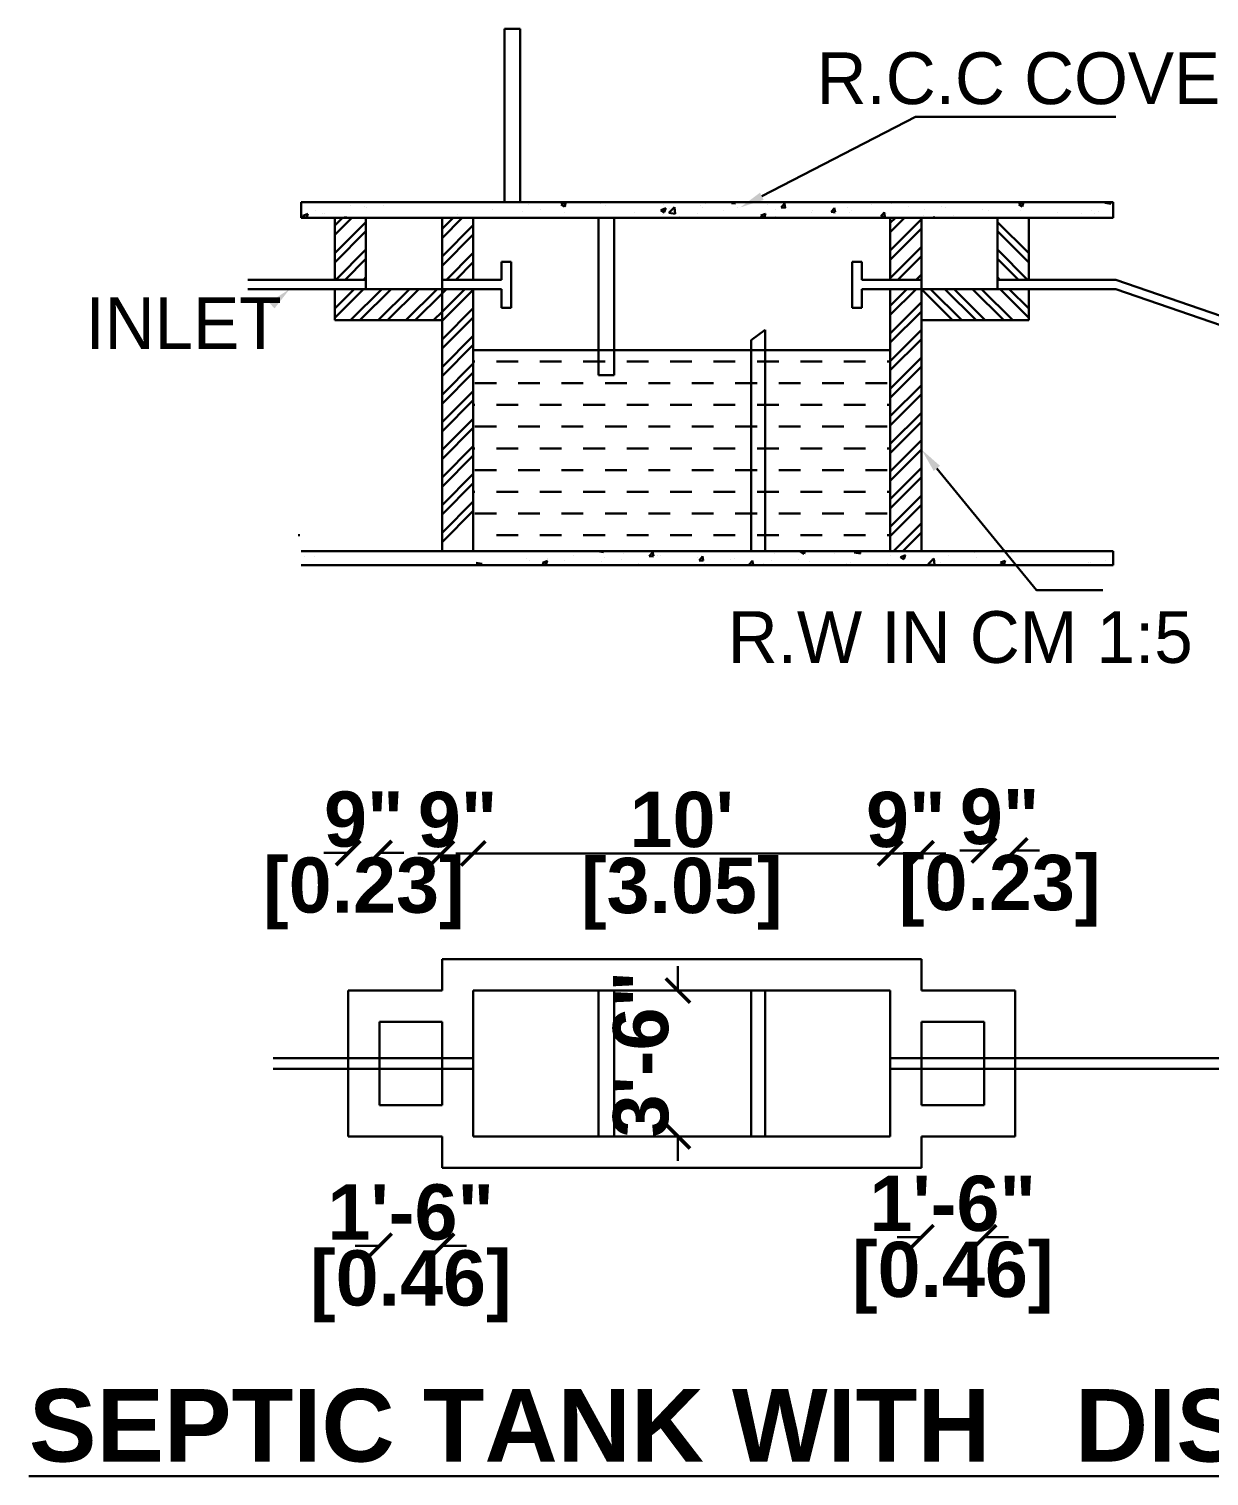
# Model space of a CAD drawing. Header units: metres. Extents: x 2267060 to 2267206, y 3909 to 3962.
# Drawn here: x 2267194.7 to 2267200.32, y 3946.97 to 3953.86 of the extents above; entities that cross this region are included whole.
import ezdxf

# ---------------------------------------------------------------- set-up
doc = ezdxf.new("R2010")
doc.units = ezdxf.units.M
doc.header["$LTSCALE"] = 3.5
doc.header["$MEASUREMENT"] = 0
doc.layers.get('0').update_dxf_attribs({"linetype": 'CONTINUOUS'})
doc.styles.add('RomanS', font='arialbd.ttf', dxfattribs={"height": 0.4})

# ---------------------------------------------------------------- blocks, each defined once
blk = doc.blocks.new('_ArchTick')
at = {"color": 0, "linetype": 'ByBlock', "const_width": 0.15}
blk.add_lwpolyline([(-0.5, -0.5), (0.5, 0.5)], dxfattribs=at)

msp = doc.modelspace()

# ---------------------------------------------------------------- linework, layer by layer
at = {"color": 7, "lineweight": 30}
for p, q in [((2267196.96771, 3953.03178), (2267196.96771, 3953.85628)), ((2267196.96771, 3953.85628), (2267197.04213, 3953.85628)), ((2267197.04213, 3953.85628), (2267197.04213, 3953.03178)), ((2267195.99907, 3953.03178), (2267199.86478, 3953.03178)), ((2267195.99907, 3952.95735), (2267195.99907, 3953.03178)), ((2267196.06665, 3952.99256), (2267196.06665, 3952.99256)), ((2267196.10999, 3952.979), (2267196.10999, 3952.979)), ((2267196.23648, 3953.01585), (2267196.23648, 3953.01585)), ((2267196.30289, 3953.01212), (2267196.30289, 3953.01212)), ((2267196.30808, 3953.00585), (2267196.30808, 3953.00585)), ((2267196.39089, 3953.01675), (2267196.39089, 3953.01675)), ((2267196.90825, 3952.99618), (2267196.90825, 3952.99618)), ((2267197.05504, 3952.98518), (2267197.05504, 3952.98518)), ((2267197.08005, 3953.02098), (2267197.08005, 3953.02098)), ((2267197.13785, 3952.99608), (2267197.13785, 3952.99608)), ((2267197.23625, 3953.02034), (2267197.25941, 3953.02923)), ((2267197.23625, 3953.02034), (2267197.2527, 3953.00924)), ((2267197.25238, 3953.00996), (2267197.25909, 3953.02995)), ((2267197.25376, 3952.98032), (2267197.25376, 3952.98032)), ((2267197.26312, 3953.01258), (2267197.26312, 3953.01258)), ((2267197.41949, 3953.03178), (2267197.42663, 3953.03067)), ((2267197.42632, 3953.03132), (2267197.42626, 3953.03178)), ((2267197.44667, 3953.01343), (2267197.44667, 3953.01343)), ((2267197.54855, 3953.02841), (2267197.54855, 3953.02841)), ((2267197.58474, 3952.98013), (2267197.58474, 3952.98013)), ((2267197.71162, 3952.99384), (2267197.73478, 3953.00273)), ((2267197.71162, 3952.99384), (2267197.72807, 3952.98275)), ((2267197.72513, 3953.02095), (2267197.72513, 3953.02095)), ((2267197.72775, 3952.98347), (2267197.73446, 3953.00346)), ((2267197.75023, 3952.98048), (2267197.776, 3953.00733)), ((2267197.75023, 3952.98048), (2267197.77965, 3952.97592)), ((2267197.75457, 3953.00342), (2267197.75457, 3953.00342)), ((2267197.77934, 3952.97657), (2267197.77568, 3953.00798)), ((2267197.90171, 3953.01349), (2267197.90171, 3953.01349)), ((2267197.91174, 3953.00703), (2267197.91174, 3953.00703)), ((2267197.92165, 3953.0246), (2267197.92165, 3953.0246)), ((2267198.01007, 3952.99191), (2267198.01007, 3952.99191)), ((2267198.04707, 3953.02632), (2267198.05166, 3953.03178)), ((2267198.04707, 3953.02632), (2267198.06684, 3953.02459)), ((2267198.06653, 3953.02531), (2267198.06534, 3953.03178)), ((2267198.07828, 3953.00603), (2267198.07828, 3953.00603)), ((2267198.21898, 3953.01941), (2267198.21898, 3953.01941)), ((2267198.25486, 3952.99857), (2267198.25486, 3952.99857)), ((2267198.28433, 3953.00556), (2267198.30027, 3953.02456)), ((2267198.28433, 3953.00556), (2267198.3041, 3953.00383)), ((2267198.30378, 3953.00456), (2267198.29996, 3953.02529)), ((2267198.30178, 3953.03031), (2267198.30178, 3953.03031)), ((2267198.42634, 3952.98375), (2267198.42634, 3952.98375)), ((2267198.43144, 3952.99111), (2267198.43144, 3952.99111)), ((2267198.52158, 3952.9848), (2267198.53753, 3953.00381)), ((2267198.52158, 3952.9848), (2267198.54135, 3952.98307)), ((2267198.54104, 3952.9838), (2267198.53721, 3953.00453)), ((2267198.53827, 3953.02808), (2267198.53827, 3953.02808)), ((2267198.59814, 3953.00855), (2267198.59814, 3953.00855)), ((2267198.60801, 3952.98365), (2267198.60801, 3952.98365)), ((2267198.61678, 3952.99061), (2267198.61678, 3952.99061)), ((2267198.71485, 3953.02062), (2267198.71485, 3953.02062)), ((2267198.75883, 3952.96404), (2267198.77478, 3952.98305)), ((2267198.77829, 3952.96304), (2267198.77447, 3952.98378)), ((2267198.80968, 3953.02372), (2267198.80968, 3953.02372)), ((2267198.89142, 3953.01316), (2267198.89142, 3953.01316)), ((2267198.96593, 3952.99874), (2267198.96593, 3952.99874)), ((2267199.04874, 3953.00965), (2267199.04874, 3953.00965)), ((2267199.068, 3953.0057), (2267199.068, 3953.0057)), ((2267199.17401, 3953.02614), (2267199.17401, 3953.02614)), ((2267199.24458, 3952.99824), (2267199.24458, 3952.99824)), ((2267199.27267, 3952.99099), (2267199.27267, 3952.99099)), ((2267199.41565, 3953.02106), (2267199.43881, 3953.02995)), ((2267199.41565, 3953.02106), (2267199.43211, 3953.00996)), ((2267199.42115, 3952.99078), (2267199.42115, 3952.99078)), ((2267199.43179, 3953.01068), (2267199.4385, 3953.03067)), ((2267199.43975, 3953.01217), (2267199.43975, 3953.01217)), ((2267199.59773, 3952.98332), (2267199.59773, 3952.98332)), ((2267199.76055, 3952.99192), (2267199.76055, 3952.99192)), ((2267199.79569, 3952.98898), (2267199.79569, 3952.98898)), ((2267199.8245, 3953.02895), (2267199.82721, 3953.03178)), ((2267199.8245, 3953.02895), (2267199.85391, 3953.02439)), ((2267199.8536, 3953.02503), (2267199.85282, 3953.03178)), ((2267199.86478, 3952.95735), (2267199.86478, 3953.03178)), ((2267195.99907, 3952.95735), (2267199.86478, 3952.95735)), ((2267196.00039, 3952.96439), (2267196.00039, 3952.96439)), ((2267196.00758, 3952.96663), (2267196.03074, 3952.97552)), ((2267196.00758, 3952.96663), (2267196.02134, 3952.95735)), ((2267196.02408, 3952.95735), (2267196.03042, 3952.97625)), ((2267196.09918, 3952.97835), (2267196.09918, 3952.97835)), ((2267196.15883, 3952.91982), (2267196.19636, 3952.95735)), ((2267196.15883, 3952.87597), (2267196.24022, 3952.95735)), ((2267196.15883, 3952.6626), (2267196.15883, 3952.95735)), ((2267196.15883, 3952.78826), (2267196.30768, 3952.93711)), ((2267196.20651, 3952.95735), (2267196.21089, 3952.96257)), ((2267196.21167, 3952.95735), (2267196.21057, 3952.9633)), ((2267196.30768, 3952.61812), (2267196.30768, 3952.95735)), ((2267196.6698, 3952.90453), (2267196.72262, 3952.95735)), ((2267196.6698, 3952.86067), (2267196.76648, 3952.95735)), ((2267196.6698, 3951.36962), (2267196.6698, 3952.95735)), ((2267196.6698, 3952.77296), (2267196.81865, 3952.92181)), ((2267196.74117, 3952.975), (2267196.74117, 3952.975)), ((2267196.81865, 3952.6626), (2267196.81865, 3952.95735)), ((2267196.84614, 3952.95768), (2267196.84614, 3952.95768)), ((2267197.41405, 3952.20874), (2267197.41405, 3952.9538)), ((2267197.48984, 3952.95735), (2267197.48984, 3952.20874)), ((2267197.71883, 3952.97391), (2267197.71883, 3952.97391)), ((2267197.80199, 3952.96451), (2267197.80199, 3952.96451)), ((2267197.8848, 3952.97542), (2267197.8848, 3952.97542)), ((2267198.18699, 3952.96735), (2267198.21015, 3952.97624)), ((2267198.18699, 3952.96735), (2267198.20181, 3952.95735)), ((2267198.20325, 3952.95735), (2267198.20983, 3952.97697)), ((2267198.25926, 3952.96258), (2267198.25926, 3952.96258)), ((2267198.42387, 3952.95749), (2267198.42387, 3952.95749)), ((2267198.75703, 3952.97124), (2267198.75703, 3952.97124)), ((2267198.75883, 3952.96404), (2267198.77861, 3952.96231)), ((2267198.78459, 3952.97619), (2267198.78459, 3952.97619)), ((2267198.80332, 3952.93299), (2267198.82768, 3952.95735)), ((2267198.80332, 3952.88913), (2267198.87154, 3952.95735)), ((2267198.80332, 3952.6626), (2267198.80332, 3952.95735)), ((2267198.80332, 3952.80142), (2267198.95217, 3952.95027)), ((2267198.95217, 3951.36962), (2267198.95217, 3952.95735)), ((2267198.96117, 3952.96873), (2267198.96117, 3952.96873)), ((2267199.00789, 3952.95735), (2267199.01203, 3952.96229)), ((2267199.01276, 3952.95735), (2267199.01172, 3952.96302)), ((2267199.10283, 3952.9677), (2267199.10283, 3952.9677)), ((2267199.13774, 3952.96127), (2267199.13774, 3952.96127)), ((2267199.31429, 3952.61812), (2267199.31429, 3952.95735)), ((2267199.46314, 3952.78826), (2267199.31429, 3952.93711)), ((2267199.46314, 3952.6626), (2267199.46314, 3952.95735)), ((2267199.56765, 3952.95881), (2267199.56765, 3952.95881)), ((2267199.71289, 3952.97808), (2267199.71289, 3952.97808)), ((2267199.77431, 3952.97586), (2267199.77431, 3952.97586)), ((2267196.15883, 3952.7444), (2267196.30768, 3952.89325)), ((2267196.6698, 3952.72911), (2267196.81865, 3952.87796)), ((2267198.80332, 3952.75757), (2267198.95217, 3952.90642)), ((2267199.46314, 3952.7444), (2267199.31429, 3952.89325)), ((2267196.16474, 3952.6626), (2267196.30768, 3952.80554)), ((2267196.691, 3952.6626), (2267196.81865, 3952.79025)), ((2267198.80332, 3952.66986), (2267198.95217, 3952.81871)), ((2267198.83991, 3952.6626), (2267198.95217, 3952.77485)), ((2267199.45723, 3952.6626), (2267199.31429, 3952.80554)), ((2267196.20859, 3952.6626), (2267196.30768, 3952.76168)), ((2267196.73486, 3952.6626), (2267196.81865, 3952.74639)), ((2267196.95345, 3952.6626), (2267196.95345, 3952.7472)), ((2267196.95345, 3952.7472), (2267196.99964, 3952.7472)), ((2267196.99964, 3952.7472), (2267196.99964, 3952.55364)), ((2267196.99964, 3952.52889), (2267196.99964, 3952.72245)), ((2267198.66852, 3952.7472), (2267198.62233, 3952.7472)), ((2267198.62233, 3952.7472), (2267198.62233, 3952.55364)), ((2267198.62233, 3952.52889), (2267198.62233, 3952.72245)), ((2267198.66852, 3952.6626), (2267198.66852, 3952.7472)), ((2267199.41338, 3952.6626), (2267199.31429, 3952.76168)), ((2267195.74468, 3952.6626), (2267196.30768, 3952.6626)), ((2267196.2963, 3952.6626), (2267196.30768, 3952.67397)), ((2267196.6698, 3952.6626), (2267196.95345, 3952.6626)), ((2267198.95217, 3952.6626), (2267198.66852, 3952.6626)), ((2267198.92762, 3952.6626), (2267198.95217, 3952.68714)), ((2267199.32567, 3952.6626), (2267199.31429, 3952.67397)), ((2267199.8773, 3952.6626), (2267199.31429, 3952.6626)), ((2267199.8773, 3952.6626), (2267202.51283, 3951.7489)), ((2267196.30768, 3952.61812), (2267195.74468, 3952.61812)), ((2267196.15883, 3952.52512), (2267196.25182, 3952.61812)), ((2267196.15883, 3952.61283), (2267196.16411, 3952.61812)), ((2267196.15883, 3952.48127), (2267196.29568, 3952.61812)), ((2267196.15883, 3952.46927), (2267196.15883, 3952.61812)), ((2267196.23454, 3952.46927), (2267196.38339, 3952.61812)), ((2267196.2784, 3952.46927), (2267196.42725, 3952.61812)), ((2267196.81865, 3952.61812), (2267196.30768, 3952.61812)), ((2267196.36611, 3952.46927), (2267196.51496, 3952.61812)), ((2267196.40996, 3952.46927), (2267196.55881, 3952.61812)), ((2267196.49767, 3952.46927), (2267196.64652, 3952.61812)), ((2267196.54153, 3952.46927), (2267196.6698, 3952.59754)), ((2267196.6698, 3952.50983), (2267196.77809, 3952.61812)), ((2267196.6698, 3952.59754), (2267196.69038, 3952.61812)), ((2267196.6698, 3952.46598), (2267196.81865, 3952.61483)), ((2267196.81865, 3951.36962), (2267196.81865, 3952.61812)), ((2267196.81865, 3952.61812), (2267196.95345, 3952.61812)), ((2267196.95345, 3952.61812), (2267196.95345, 3952.52889)), ((2267198.80332, 3952.61812), (2267198.66852, 3952.61812)), ((2267198.66852, 3952.61812), (2267198.66852, 3952.52889)), ((2267198.80332, 3952.53829), (2267198.88314, 3952.61812)), ((2267198.80332, 3952.49444), (2267198.927, 3952.61812)), ((2267198.80332, 3951.36962), (2267198.80332, 3952.61812)), ((2267198.80332, 3952.61812), (2267199.31429, 3952.61812)), ((2267199.10042, 3952.46927), (2267198.95157, 3952.61812)), ((2267199.14428, 3952.46927), (2267198.99543, 3952.61812)), ((2267199.21201, 3952.46927), (2267199.06316, 3952.61812)), ((2267199.25587, 3952.46927), (2267199.10702, 3952.61812)), ((2267199.34358, 3952.46927), (2267199.19473, 3952.61812)), ((2267199.38743, 3952.46927), (2267199.23858, 3952.61812)), ((2267199.31429, 3952.61812), (2267199.8773, 3952.61812)), ((2267199.46314, 3952.48127), (2267199.32629, 3952.61812)), ((2267199.46314, 3952.52512), (2267199.37015, 3952.61812)), ((2267199.46314, 3952.61283), (2267199.45786, 3952.61812)), ((2267199.46314, 3952.46927), (2267199.46314, 3952.61812)), ((2267199.8773, 3952.61812), (2267202.51283, 3951.70442)), ((2267196.62924, 3952.46927), (2267196.6698, 3952.50983)), ((2267196.6698, 3952.37827), (2267196.81865, 3952.52712)), ((2267196.95345, 3952.52889), (2267196.99964, 3952.52889)), ((2267198.66852, 3952.52889), (2267198.62233, 3952.52889)), ((2267198.80332, 3952.40673), (2267198.95217, 3952.55558)), ((2267198.80332, 3952.36287), (2267198.95217, 3952.51172)), ((2267196.6698, 3952.46927), (2267196.15883, 3952.46927)), ((2267196.6698, 3952.33441), (2267196.81865, 3952.48326)), ((2267198.95217, 3952.46927), (2267199.46314, 3952.46927)), ((2267196.6698, 3952.2467), (2267196.81865, 3952.39555)), ((2267198.14176, 3952.37438), (2267198.20792, 3952.42413)), ((2267198.14176, 3952.37438), (2267198.14176, 3951.36962)), ((2267198.20792, 3952.42413), (2267198.20792, 3951.36962)), ((2267198.80332, 3952.27516), (2267198.95217, 3952.42401)), ((2267198.80332, 3952.2313), (2267198.95217, 3952.38015)), ((2267196.6698, 3952.20284), (2267196.81865, 3952.35169)), ((2267196.81865, 3952.32649), (2267198.80332, 3952.32649)), ((2267198.80332, 3952.14359), (2267198.95217, 3952.29244)), ((2267196.6698, 3952.11513), (2267196.81865, 3952.26398)), ((2267196.81865, 3952.27304), (2267196.82557, 3952.27304)), ((2267196.92894, 3952.27304), (2267197.03231, 3952.27304)), ((2267197.13568, 3952.27304), (2267197.23905, 3952.27304)), ((2267197.34241, 3952.27304), (2267197.44578, 3952.27304)), ((2267197.54915, 3952.27304), (2267197.65252, 3952.27304)), ((2267197.75589, 3952.27304), (2267197.85925, 3952.27304)), ((2267197.96262, 3952.27304), (2267198.06599, 3952.27304)), ((2267198.16936, 3952.27304), (2267198.27273, 3952.27304)), ((2267198.37609, 3952.27304), (2267198.47946, 3952.27304)), ((2267198.58283, 3952.27304), (2267198.6862, 3952.27304)), ((2267198.78957, 3952.27304), (2267198.80332, 3952.27304)), ((2267198.80332, 3952.09974), (2267198.95217, 3952.24859)), ((2267196.6698, 3952.07128), (2267196.81865, 3952.22013)), ((2267196.82557, 3952.16967), (2267196.92894, 3952.16967)), ((2267197.03231, 3952.16967), (2267197.13568, 3952.16967)), ((2267197.23905, 3952.16967), (2267197.34241, 3952.16967)), ((2267197.48984, 3952.20874), (2267197.41405, 3952.20874)), ((2267197.44578, 3952.16967), (2267197.54915, 3952.16967)), ((2267197.65252, 3952.16967), (2267197.75589, 3952.16967)), ((2267197.85925, 3952.16967), (2267197.96262, 3952.16967)), ((2267198.06599, 3952.16967), (2267198.16936, 3952.16967)), ((2267198.27273, 3952.16967), (2267198.37609, 3952.16967)), ((2267198.47946, 3952.16967), (2267198.58283, 3952.16967)), ((2267198.6862, 3952.16967), (2267198.78957, 3952.16967)), ((2267198.80332, 3952.01203), (2267198.95217, 3952.16088)), ((2267196.6698, 3951.98357), (2267196.81865, 3952.13242)), ((2267196.6698, 3951.93971), (2267196.81865, 3952.08856)), ((2267198.80332, 3951.96817), (2267198.95217, 3952.11702)), ((2267196.81865, 3952.0663), (2267196.82557, 3952.0663)), ((2267196.92894, 3952.0663), (2267197.03231, 3952.0663)), ((2267197.13568, 3952.0663), (2267197.23905, 3952.0663)), ((2267197.34241, 3952.0663), (2267197.44578, 3952.0663)), ((2267197.54915, 3952.0663), (2267197.65252, 3952.0663)), ((2267197.75589, 3952.0663), (2267197.85925, 3952.0663)), ((2267197.96262, 3952.0663), (2267198.06599, 3952.0663)), ((2267198.16936, 3952.0663), (2267198.27273, 3952.0663)), ((2267198.37609, 3952.0663), (2267198.47946, 3952.0663)), ((2267198.58283, 3952.0663), (2267198.6862, 3952.0663)), ((2267198.78957, 3952.0663), (2267198.80332, 3952.0663)), ((2267198.80332, 3951.88046), (2267198.95217, 3952.02931)), ((2267196.6698, 3951.852), (2267196.81865, 3952.00085)), ((2267196.6698, 3951.80815), (2267196.81865, 3951.957)), ((2267196.82557, 3951.96294), (2267196.92894, 3951.96294)), ((2267197.03231, 3951.96294), (2267197.13568, 3951.96294)), ((2267197.23905, 3951.96294), (2267197.34241, 3951.96294)), ((2267197.44578, 3951.96294), (2267197.54915, 3951.96294)), ((2267197.65252, 3951.96294), (2267197.75589, 3951.96294)), ((2267197.85925, 3951.96294), (2267197.96262, 3951.96294)), ((2267198.06599, 3951.96294), (2267198.16936, 3951.96294)), ((2267198.27273, 3951.96294), (2267198.37609, 3951.96294)), ((2267198.47946, 3951.96294), (2267198.58283, 3951.96294)), ((2267198.6862, 3951.96294), (2267198.78957, 3951.96294)), ((2267198.80332, 3951.83661), (2267198.95217, 3951.98546)), ((2267198.80332, 3951.7489), (2267198.95217, 3951.89775)), ((2267196.6698, 3951.72044), (2267196.81865, 3951.86929)), ((2267196.6698, 3951.67658), (2267196.81865, 3951.82543)), ((2267196.81865, 3951.85957), (2267196.82557, 3951.85957)), ((2267196.92894, 3951.85957), (2267197.03231, 3951.85957)), ((2267197.13568, 3951.85957), (2267197.23905, 3951.85957)), ((2267197.34241, 3951.85957), (2267197.44578, 3951.85957)), ((2267197.54915, 3951.85957), (2267197.65252, 3951.85957)), ((2267197.75589, 3951.85957), (2267197.85925, 3951.85957)), ((2267197.96262, 3951.85957), (2267198.06599, 3951.85957)), ((2267198.16936, 3951.85957), (2267198.27273, 3951.85957)), ((2267198.37609, 3951.85957), (2267198.47946, 3951.85957)), ((2267198.58283, 3951.85957), (2267198.6862, 3951.85957)), ((2267198.78957, 3951.85957), (2267198.80332, 3951.85957)), ((2267198.80332, 3951.70504), (2267198.95217, 3951.85389)), ((2267196.82557, 3951.7562), (2267196.92894, 3951.7562)), ((2267197.03231, 3951.7562), (2267197.13568, 3951.7562)), ((2267197.23905, 3951.7562), (2267197.34241, 3951.7562)), ((2267197.44578, 3951.7562), (2267197.54915, 3951.7562)), ((2267197.65252, 3951.7562), (2267197.75589, 3951.7562)), ((2267197.85925, 3951.7562), (2267197.96262, 3951.7562)), ((2267198.06599, 3951.7562), (2267198.16936, 3951.7562)), ((2267198.27273, 3951.7562), (2267198.37609, 3951.7562)), ((2267198.47946, 3951.7562), (2267198.58283, 3951.7562)), ((2267198.6862, 3951.7562), (2267198.78957, 3951.7562)), ((2267198.80332, 3951.61733), (2267198.95217, 3951.76618)), ((2267196.6698, 3951.58887), (2267196.81865, 3951.73772)), ((2267196.6698, 3951.54501), (2267196.81865, 3951.69386)), ((2267198.80332, 3951.57347), (2267198.95217, 3951.72232)), ((2267196.6698, 3951.4573), (2267196.81865, 3951.60615)), ((2267196.81865, 3951.65283), (2267196.82557, 3951.65283)), ((2267196.92894, 3951.65283), (2267197.03231, 3951.65283)), ((2267197.13568, 3951.65283), (2267197.23905, 3951.65283)), ((2267197.34241, 3951.65283), (2267197.44578, 3951.65283)), ((2267197.54915, 3951.65283), (2267197.65252, 3951.65283)), ((2267197.75589, 3951.65283), (2267197.85925, 3951.65283)), ((2267197.96262, 3951.65283), (2267198.06599, 3951.65283)), ((2267198.16936, 3951.65283), (2267198.27273, 3951.65283)), ((2267198.37609, 3951.65283), (2267198.47946, 3951.65283)), ((2267198.58283, 3951.65283), (2267198.6862, 3951.65283)), ((2267198.78957, 3951.65283), (2267198.80332, 3951.65283)), ((2267198.80332, 3951.48576), (2267198.95217, 3951.63461)), ((2267196.6698, 3951.41345), (2267196.81865, 3951.5623)), ((2267196.82557, 3951.54946), (2267196.92894, 3951.54946)), ((2267197.03231, 3951.54946), (2267197.13568, 3951.54946)), ((2267197.23905, 3951.54946), (2267197.34241, 3951.54946)), ((2267197.44578, 3951.54946), (2267197.54915, 3951.54946)), ((2267197.65252, 3951.54946), (2267197.75589, 3951.54946)), ((2267197.85925, 3951.54946), (2267197.96262, 3951.54946)), ((2267198.06599, 3951.54946), (2267198.16936, 3951.54946)), ((2267198.27273, 3951.54946), (2267198.37609, 3951.54946)), ((2267198.47946, 3951.54946), (2267198.58283, 3951.54946)), ((2267198.6862, 3951.54946), (2267198.78957, 3951.54946)), ((2267198.80332, 3951.44191), (2267198.95217, 3951.59076)), ((2267198.81874, 3951.36962), (2267198.95217, 3951.50305)), ((2267195.98544, 3951.4461), (2267195.99236, 3951.4461)), ((2267196.92894, 3951.4461), (2267197.03231, 3951.4461)), ((2267197.13568, 3951.4461), (2267197.23905, 3951.4461)), ((2267197.34241, 3951.4461), (2267197.44578, 3951.4461)), ((2267197.54915, 3951.4461), (2267197.65252, 3951.4461)), ((2267197.75589, 3951.4461), (2267197.85925, 3951.4461)), ((2267197.96262, 3951.4461), (2267198.06599, 3951.4461)), ((2267198.16936, 3951.4461), (2267198.27273, 3951.4461)), ((2267198.37609, 3951.4461), (2267198.47946, 3951.4461)), ((2267198.58283, 3951.4461), (2267198.6862, 3951.4461)), ((2267198.78957, 3951.4461), (2267198.80332, 3951.4461)), ((2267198.8626, 3951.36962), (2267198.95217, 3951.45919)), ((2267195.99907, 3951.36962), (2267199.86478, 3951.36962)), ((2267196.0147, 3951.34447), (2267196.0147, 3951.34447)), ((2267196.06423, 3951.3426), (2267196.06423, 3951.3426)), ((2267197.01972, 3951.36927), (2267197.01972, 3951.36927)), ((2267197.07402, 3951.33514), (2267197.07402, 3951.33514)), ((2267197.17056, 3951.3343), (2267197.17056, 3951.3343)), ((2267197.25059, 3951.32768), (2267197.25059, 3951.32768)), ((2267197.29583, 3951.35079), (2267197.29583, 3951.35079)), ((2267197.35743, 3951.36465), (2267197.35743, 3951.36465)), ((2267197.41933, 3951.36768), (2267197.42095, 3951.36962)), ((2267197.41933, 3951.36768), (2267197.4391, 3951.36595)), ((2267197.43878, 3951.36668), (2267197.43824, 3951.36962)), ((2267197.44277, 3951.33799), (2267197.44277, 3951.33799)), ((2267197.52441, 3951.32842), (2267197.52441, 3951.32842)), ((2267197.534, 3951.35719), (2267197.534, 3951.35719)), ((2267197.65658, 3951.34693), (2267197.67253, 3951.36593)), ((2267197.65658, 3951.34693), (2267197.67635, 3951.3452)), ((2267197.67604, 3951.34593), (2267197.67221, 3951.36666)), ((2267197.69424, 3951.35171), (2267197.69424, 3951.35171)), ((2267197.71058, 3951.34973), (2267197.71058, 3951.34973)), ((2267197.88716, 3951.34227), (2267197.88716, 3951.34227)), ((2267197.89384, 3951.32617), (2267197.90978, 3951.34518)), ((2267197.89384, 3951.32617), (2267197.91361, 3951.32444)), ((2267197.90783, 3951.33158), (2267197.90783, 3951.33158)), ((2267197.91329, 3951.32517), (2267197.90947, 3951.3459)), ((2267198.04279, 3951.33012), (2267198.04279, 3951.33012)), ((2267198.06373, 3951.3348), (2267198.06373, 3951.3348)), ((2267198.10074, 3951.3647), (2267198.10074, 3951.3647)), ((2267198.24031, 3951.32734), (2267198.24031, 3951.32734)), ((2267198.25169, 3951.35763), (2267198.25169, 3951.35763)), ((2267198.3345, 3951.36853), (2267198.3345, 3951.36853)), ((2267198.36601, 3951.33204), (2267198.36601, 3951.33204)), ((2267198.3769, 3951.3685), (2267198.3798, 3951.36962)), ((2267198.3769, 3951.3685), (2267198.39335, 3951.35741)), ((2267198.39304, 3951.35813), (2267198.39689, 3951.36962)), ((2267198.53781, 3951.35684), (2267198.53781, 3951.35684)), ((2267198.63169, 3951.36311), (2267198.63793, 3951.36962)), ((2267198.63169, 3951.36311), (2267198.66111, 3951.35855)), ((2267198.66079, 3951.3592), (2267198.65958, 3951.36962)), ((2267198.80578, 3951.34828), (2267198.80578, 3951.34828)), ((2267198.85227, 3951.34201), (2267198.87543, 3951.3509)), ((2267198.85227, 3951.34201), (2267198.86872, 3951.33091)), ((2267198.86841, 3951.33164), (2267198.87511, 3951.35163)), ((2267198.95031, 3951.36962), (2267198.95217, 3951.37148)), ((2267198.98471, 3951.30837), (2267199.01047, 3951.33522)), ((2267198.99864, 3951.33696), (2267198.99864, 3951.33696)), ((2267199.01381, 3951.30445), (2267199.01016, 3951.33587)), ((2267199.08145, 3951.34786), (2267199.08145, 3951.34786)), ((2267199.20673, 3951.36435), (2267199.20673, 3951.36435)), ((2267199.21233, 3951.33929), (2267199.21233, 3951.33929)), ((2267199.37941, 3951.36046), (2267199.37941, 3951.36046)), ((2267199.8284, 3951.32719), (2267199.8284, 3951.32719)), ((2267199.86478, 3951.30346), (2267199.86478, 3951.36962)), ((2267195.99907, 3951.30346), (2267199.86478, 3951.30346)), ((2267196.83179, 3951.31465), (2267196.86121, 3951.31009)), ((2267197.08775, 3951.3234), (2267197.08775, 3951.3234)), ((2267197.14823, 3951.3148), (2267197.17139, 3951.32369)), ((2267197.14823, 3951.3148), (2267197.16469, 3951.3037)), ((2267197.16437, 3951.30443), (2267197.17108, 3951.32441)), ((2267197.24986, 3951.30487), (2267197.24986, 3951.30487)), ((2267197.35261, 3951.30362), (2267197.35261, 3951.30362)), ((2267197.42717, 3951.32022), (2267197.42717, 3951.32022)), ((2267197.60375, 3951.31276), (2267197.60375, 3951.31276)), ((2267197.78032, 3951.30529), (2267197.78032, 3951.30529)), ((2267197.91751, 3951.31363), (2267197.91751, 3951.31363)), ((2267198.13109, 3951.30541), (2267198.14704, 3951.32442)), ((2267198.13109, 3951.30541), (2267198.15086, 3951.30368)), ((2267198.15055, 3951.30441), (2267198.14672, 3951.32515)), ((2267198.19893, 3951.31087), (2267198.19893, 3951.31087)), ((2267198.38415, 3951.30346), (2267198.38397, 3951.30439)), ((2267198.38412, 3951.30346), (2267198.38429, 3951.30366)), ((2267198.41689, 3951.31988), (2267198.41689, 3951.31988)), ((2267198.59346, 3951.31242), (2267198.59346, 3951.31242)), ((2267198.61288, 3951.31516), (2267198.61288, 3951.31516)), ((2267198.77004, 3951.30496), (2267198.77004, 3951.30496)), ((2267198.78974, 3951.30946), (2267198.78974, 3951.30946)), ((2267198.98471, 3951.30836), (2267199.01413, 3951.3038)), ((2267199.0425, 3951.316), (2267199.0425, 3951.316)), ((2267199.32764, 3951.31552), (2267199.3508, 3951.32441)), ((2267199.32764, 3951.31552), (2267199.34409, 3951.30442)), ((2267199.34378, 3951.30515), (2267199.35048, 3951.32513)), ((2267199.7456, 3951.31629), (2267199.7456, 3951.31629)), ((2267199.75665, 3951.31647), (2267199.75665, 3951.31647)), ((2267196.22325, 3949.93329), (2267196.10748, 3949.93329)), ((2267196.3721, 3949.93329), (2267196.48788, 3949.93329)), ((2267196.6698, 3949.93144), (2267196.55403, 3949.93144)), ((2267196.73596, 3949.93144), (2267198.88601, 3949.93144)), ((2267196.81865, 3949.93144), (2267196.93443, 3949.93144)), ((2267198.80332, 3949.93144), (2267198.68755, 3949.93144)), ((2267198.95217, 3949.93144), (2267199.06794, 3949.93144)), ((2267199.24987, 3949.94555), (2267199.1341, 3949.94555)), ((2267199.39872, 3949.94555), (2267199.51449, 3949.94555)), ((2267196.6698, 3949.4272), (2267198.95217, 3949.4272)), ((2267196.6698, 3949.27835), (2267196.6698, 3949.4272)), ((2267196.6698, 3949.4272), (2267196.6698, 3949.27835)), ((2267198.95217, 3949.27835), (2267198.95217, 3949.4272)), ((2267198.95217, 3949.4272), (2267198.95217, 3949.27835)), ((2267197.79268, 3949.27835), (2267197.79268, 3949.39412)), ((2267196.22325, 3948.58372), (2267196.22325, 3949.27835)), ((2267196.6698, 3949.27835), (2267196.22325, 3949.27835)), ((2267196.81865, 3949.27835), (2267198.80332, 3949.27835)), ((2267196.81865, 3949.27835), (2267196.81865, 3948.58372)), ((2267197.41405, 3949.27835), (2267197.41405, 3948.58372)), ((2267197.41405, 3948.58372), (2267197.41405, 3949.27835)), ((2267197.48984, 3948.58372), (2267197.48984, 3949.27835)), ((2267198.14176, 3948.58372), (2267198.14176, 3949.27835)), ((2267198.20792, 3949.27835), (2267198.20792, 3948.58372)), ((2267198.20792, 3948.58372), (2267198.20792, 3949.27835)), ((2267198.80332, 3949.27835), (2267198.80332, 3948.58372)), ((2267198.95217, 3949.27835), (2267199.39872, 3949.27835)), ((2267199.39872, 3948.58372), (2267199.39872, 3949.27835)), ((2267196.3721, 3949.1295), (2267196.67009, 3949.1295)), ((2267196.3721, 3948.73257), (2267196.3721, 3949.1295)), ((2267196.67009, 3949.1295), (2267196.67009, 3948.73257)), ((2267199.24987, 3949.1295), (2267198.95188, 3949.1295)), ((2267198.95188, 3949.1295), (2267198.95188, 3948.73257)), ((2267199.24987, 3948.73257), (2267199.24987, 3949.1295)), ((2267196.81865, 3948.95584), (2267195.86593, 3948.95584)), ((2267198.80332, 3948.95584), (2267202.88881, 3948.95584)), ((2267196.81865, 3948.90622), (2267195.86593, 3948.90622)), ((2267198.80332, 3948.90622), (2267202.89188, 3948.90622)), ((2267196.67009, 3948.73257), (2267196.3721, 3948.73257)), ((2267198.95188, 3948.73257), (2267199.24987, 3948.73257)), ((2267196.6698, 3948.58372), (2267196.22325, 3948.58372)), ((2267196.6698, 3948.43487), (2267196.6698, 3948.58372)), ((2267196.6698, 3948.43487), (2267196.6698, 3948.58372)), ((2267196.81865, 3948.58372), (2267198.80332, 3948.58372)), ((2267197.79268, 3948.58372), (2267197.79268, 3948.46794)), ((2267198.95217, 3948.43487), (2267198.95217, 3948.58372)), ((2267198.95217, 3948.58372), (2267199.39872, 3948.58372)), ((2267198.95217, 3948.43487), (2267198.95217, 3948.58372)), ((2267196.6698, 3948.43487), (2267198.95217, 3948.43487)), ((2267198.95188, 3948.10374), (2267198.83611, 3948.10374)), ((2267199.24987, 3948.10374), (2267199.36564, 3948.10374)), ((2267196.3721, 3948.06301), (2267196.25633, 3948.06301)), ((2267196.67009, 3948.06301), (2267196.78586, 3948.06301))]:
    msp.add_line(p, q, dxfattribs=at)
for points in [[(2267198.1921, 3953.05953), (2267198.92356, 3953.43776), (2267199.87791, 3953.43776)], [(2267199.02541, 3951.76423), (2267199.49895, 3951.18446), (2267199.81489, 3951.18446)]]:
    msp.add_lwpolyline(points, dxfattribs=at)
for points in [[(2267198.20096, 3953.04239), (2267198.08926, 3953.00636), (2267198.18323, 3953.07667)], [(2267195.84645, 3952.55416), (2267195.94486, 3952.61812), (2267195.87251, 3952.5257)], [(2267199.01046, 3951.75202), (2267198.95217, 3951.85389), (2267199.04035, 3951.77643)]]:
    msp.add_solid(points, dxfattribs=at)

# ---------------------------------------------------------------- block references
at = {"color": 7, "lineweight": 30, "xscale": 0.1157721818504918, "yscale": 0.1157721818504918, "zscale": 0.1157721818504918}
for p in [(2267196.22325, 3949.93329), (2267196.6698, 3949.93144), (2267198.80332, 3949.93144), (2267198.80332, 3949.93144), (2267199.24987, 3949.94555), (2267198.95188, 3948.10374), (2267196.3721, 3948.06301)]:
    msp.add_blockref('_ArchTick', p, dxfattribs=at)
at = {"color": 7, "lineweight": 30}
for p, xscale, yscale, zscale, rotation in [((2267196.3721, 3949.93329), 0.1157721818504918, 0.1157721818504918, 0.1157721818504918, 180), ((2267196.81865, 3949.93144), 0.1157721818504918, 0.1157721818504918, 0.1157721818504918, 180), ((2267196.81865, 3949.93144), 0.1157721818504918, 0.1157721818504918, 0.1157721818504918, 180), ((2267198.95217, 3949.93144), 0.1157721818504918, 0.1157721818504918, 0.1157721818504918, 180), ((2267199.39872, 3949.94555), 0.1157721818504918, 0.1157721818504918, 0.1157721818504918, 180), ((2267197.79268, 3949.27835), 0.1157721818502129, 0.1157721818502129, 0.1157721818502129, 270), ((2267197.79268, 3948.58372), 0.1157721818502129, 0.1157721818502129, 0.1157721818502129, 90), ((2267199.24987, 3948.10374), 0.1157721818504918, 0.1157721818504918, 0.1157721818504918, 180), ((2267196.67009, 3948.06301), 0.1157721818504918, 0.1157721818504918, 0.1157721818504918, 180)]:
    msp.add_blockref('_ArchTick', p, dxfattribs=dict(at, xscale=xscale, yscale=yscale, zscale=zscale, rotation=rotation))

# ---------------------------------------------------------------- texts
for s, height, p in [('R.C.C COVER', 0.2462221, (2267198.45304, 3953.49844)), ('INLET', 0.246222, (2267194.97244, 3952.33265)), ('R.W IN CM 1:5', 0.2462221, (2267198.02981, 3950.83808))]:
    msp.add_text(s, height=height, dxfattribs=at).set_placement(p)
at = {"color": 7, "lineweight": 30, "char_height": 0.263198, "attachment_point": 5, "style": 'RomanS'}
for s, insert in [('\\A1;9"', (2267196.29768, 3950.09278)), ('\\A1;9"', (2267196.74423, 3950.09092)), ("\\A1;10'", (2267197.81099, 3950.09092)), ('\\A1;9"', (2267198.87774, 3950.09092)), ('\\A1;9"', (2267199.32429, 3950.10504)), ('\\A1;[0.23]', (2267196.29768, 3949.74073)), ('\\A1;[3.05]', (2267197.81099, 3949.73888)), ('\\A1;[0.23]', (2267199.32429, 3949.75299)), ('\\A1;1\'-6"', (2267199.10088, 3948.26323)), ('\\A1;1\'-6"', (2267196.5211, 3948.22249)), ('\\A1;[0.46]', (2267199.10088, 3947.91118)), ('\\A1;[0.46]', (2267196.5211, 3947.87045))]:
    msp.add_mtext(s, dxfattribs=dict(at, insert=insert))
at = {"color": 7, "lineweight": 30, "insert": (2267197.61715, 3948.97544), "char_height": 0.263198, "attachment_point": 5, "rotation": 90, "style": 'RomanS'}
msp.add_mtext('\\A1;3\'-6"', dxfattribs=at)
at = {"color": 7, "lineweight": 30, "insert": (2267194.70344, 3947.3808), "char_height": 0.345, "width": 13.4674148, "attachment_point": 1}
msp.add_mtext('{\\fArial|b1|i0|c0|p34;\\LSEPTIC TANK WITH   DISPERSION TRENCH\\P\\fArial|b0|i0|c0|p34;     }', dxfattribs=at)

doc.saveas('drawing.dxf')
